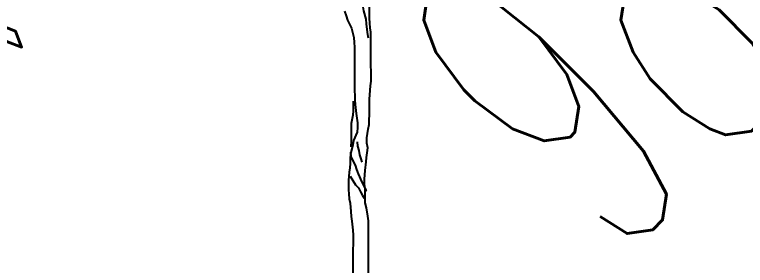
# Model space of a CAD drawing. Header units: millimetres. Extents: x 684983 to 685377, y 990360 to 990509.
# Drawn here: x 685068.158 to 685069.955, y 990443.167 to 990443.783 of the extents above; entities that cross this region are included whole.
import ezdxf

# ---------------------------------------------------------------- set-up
doc = ezdxf.new("R2010")
doc.units = ezdxf.units.MM
doc.header["$PDMODE"] = 35
doc.header["$PDSIZE"] = 0.2
doc.layers.add('dim', color=7, linetype='Continuous')
doc.layers.add('MAHAGONY', color=7, linetype='Continuous')
doc.layers.add('GRID LEVELS', color=7, linetype='Continuous', lineweight=13)
doc.styles.add('DIM', font='ARIALN.TTF', dxfattribs={"width": 0.8, "height": 1})
doc.styles.get("Standard").update_dxf_attribs({"font": 'RomanS'})
doc.dimstyles.get("Standard").update_dxf_attribs({"dimtxt": 1, "dimasz": 0.18, "dimexe": 0.18, "dimexo": 0.0625, "dimgap": 0.09, "dimtad": 0, "dimrnd": 0.05, "dimzin": 0, "dimdsep": 46, "dimtxsty": 'DIM', "dimcen": 0.09, "dimse1": 1, "dimse2": 1, "dimsd1": 1, "dimsd2": 1, "dimadec": 0, "dimazin": 0, "dimtfac": 1, "dimtix": 1, "dimtofl": 0, "dimtmove": 2, "dimatfit": 3, "dimfxl": 0, "dimtolj": 1, "dimtzin": 0, "dimarcsym": 0})

# ---------------------------------------------------------------- blocks, each defined once
blk = doc.blocks.new('*D27')
at = {"layer": 'Defpoints', "color": 0, "transparency": 16777216}
for p in [(685056.3962, 990448.8721), (685056.142, 990447.83), (685075.2439, 990443.1706)]:
    blk.add_point(p, dxfattribs=at)
at = {"layer": 'dim', "color": 0, "transparency": 16777216, "insert": (685065.9471, 990446.5424), "char_height": 1, "attachment_point": 5, "rotation": 346.2918, "style": 'DIM'}
blk.add_mtext('\\A1;19.65', dxfattribs=at)
blk = doc.blocks.new('TREE30')
at = {"color": 15, "flags": 128}
for points in [[(0.0235, 0.3173), (0.0233, 0.6649), (0.0223, 0.677), (0.0183, 0.699), (0.0153, 0.712), (0.0153, 0.749), (0.0132, 0.761), (0.0132, 0.774), (0.0142, 0.785), (0.0152, 0.797), (0.0172, 0.8191), (0.0182, 0.8311), (0.0202, 0.8431), (0.0222, 0.8561), (0.0192, 0.8681), (0.0191, 0.8821), (0.0211, 0.8941), (0.0231, 0.9051), (0.0251, 0.9172), (0.0251, 0.9302), (0.0261, 0.9422), (0.0261, 0.9842), (0.027, 0.9952), (0.029, 1.0192), (0.031, 1.0313), (0.031, 1.0573), (0.03, 1.0713), (0.0299, 1.1594), (0.0279, 1.1714), (0.0269, 1.1834), (0.0259, 1.1964), (0.0258, 1.2705)], [(-0.0392, 1.2144), (-0.0352, 1.2023), (-0.0312, 1.1913), (-0.0262, 1.1803), (-0.0212, 1.1703), (-0.0171, 1.1563), (-0.0151, 1.1453), (-0.0141, 1.1323), (-0.0131, 1.1203), (-0.013, 1.0052), (-0.012, 0.9942), (-0.012, 0.9812), (-0.011, 0.9702), (-0.0089, 0.9462), (-0.0049, 0.9221), (-0.0049, 0.9091), (-0.0059, 0.8971), (-0.0159, 0.8751), (-0.0179, 0.8641), (-0.0239, 0.84), (-0.0248, 0.828), (-0.0248, 0.815), (-0.0258, 0.804), (-0.0268, 0.792), (-0.0288, 0.77), (-0.0288, 0.746), (-0.0278, 0.735), (-0.0267, 0.7219), (-0.0247, 0.7109), (-0.0227, 0.6889), (-0.0217, 0.6759), (-0.0197, 0.6639), (-0.0177, 0.6399), (-0.0167, 0.6269), (-0.0166, 0.6019), (-0.0176, 0.5908), (-0.0176, 0.4183)], [(0.0058, 1.2374), (0.0088, 1.2264), (0.0108, 1.2154), (0.0169, 1.1934), (0.0179, 1.1814), (0.0199, 1.1594), (0.0219, 1.1484), (0.0229, 1.1443)], [(-0.017, 0.9782), (-0.017, 0.9531), (-0.0179, 0.9421), (-0.0219, 0.9201), (-0.0219, 0.8721), (-0.0229, 0.8611), (-0.0229, 0.8591)], [(-0.0059, 0.8721), (-0.0049, 0.8601), (-0.0018, 0.8491), (0.0002, 0.8381), (0.0032, 0.8271), (0.0062, 0.8181)], [(-0.0239, 0.8451), (-0.0228, 0.833), (-0.0178, 0.822), (-0.0118, 0.811), (-0.0078, 0.799), (-0.0038, 0.788), (0.0062, 0.766), (0.0113, 0.756), (0.0163, 0.745), (0.0183, 0.742)], [(-0.0248, 0.782), (-0.0178, 0.77), (-0.0108, 0.759), (-0.0028, 0.751), (0.0023, 0.741), (0.0083, 0.731), (0.0123, 0.724)]]:
    blk.add_lwpolyline(points, dxfattribs=at)

msp = doc.modelspace()

# ---------------------------------------------------------------- block references
at = {"layer": 'MAHAGONY', "color": 7, "xscale": 0.9355958136093464, "yscale": 0.9355958136093464, "zscale": 0.9355958136093464}
msp.add_blockref('TREE30', (685069.006, 990442.655, 98.101), dxfattribs=at)

# ---------------------------------------------------------------- texts
at = {"layer": 'GRID LEVELS', "width": 0.5}
for s, p in [('98.108', (685067.63, 990443.1578, 98.1078)), ('98.034', (685069.63, 990443.1578, 98.0343))]:
    msp.add_text(s, height=0.8, rotation=45, dxfattribs=at).set_placement(p)

# ---------------------------------------------------------------- dimensions: what is measured, and where the dimension line sits
at = {"layer": 'dim'}
dim = msp.add_aligned_dim(p1=(685075.2439, 990443.1706), p2=(685056.142, 990447.83), distance=-1.0727, dimstyle='Standard', dxfattribs=at)
dim.commit()
dim.dimension.update_dxf_attribs({"geometry": '*D27', "text_midpoint": (685065.9471, 990446.5424)})

doc.saveas('drawing.dxf')
